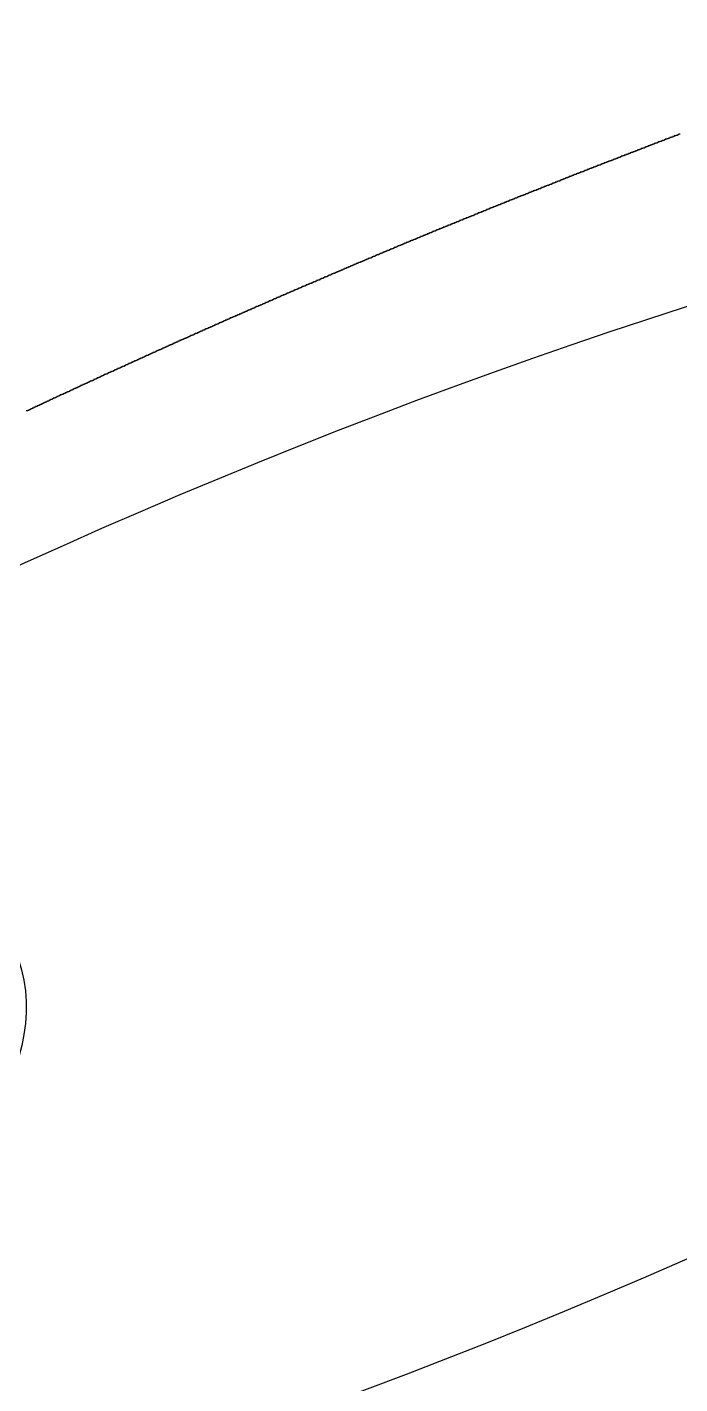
# Model space of a CAD drawing. Extents: x -0.1 to 68.2, y 0 to 24.5.
# Drawn here: x 8 to 12.19, y 8.53 to 17.23 of the extents above; entities that cross this region are included whole.
import ezdxf

# ---------------------------------------------------------------- set-up
doc = ezdxf.new("R2010")
doc.units = 0
doc.layers.add('ink_ext_XXXXXX', color=7, linetype='CONTINUOUS')

msp = doc.modelspace()

# ---------------------------------------------------------------- linework, layer by layer
at = {"layer": 'ink_ext_XXXXXX', "color": 7}
msp.add_lwpolyline([(12.188472, 16.545277), (12.177889, 16.545277), (12.177889, 16.541749), (12.170833, 16.541749), (12.170833, 16.538221), (12.16025, 16.538221), (12.16025, 16.534694), (12.149666, 16.534694), (12.149666, 16.531166), (12.142611, 16.531166), (12.142611, 16.527638), (12.132027, 16.527638), (12.132027, 16.52411), (12.121444, 16.52411), (12.121444, 16.520582), (12.114389, 16.520582), (12.114389, 16.517055), (12.103805, 16.517055), (12.103805, 16.513527), (12.093222, 16.513527), (12.093222, 16.509999), (12.086166, 16.509999), (12.086166, 16.506471), (12.075583, 16.506471), (12.075583, 16.502944), (12.068527, 16.502944), (12.068527, 16.499416), (12.057944, 16.499416), (12.057944, 16.495888), (12.047361, 16.495888), (12.047361, 16.49236), (12.040305, 16.49236), (12.040305, 16.488832), (12.029722, 16.488832), (12.029722, 16.485305), (12.022666, 16.485305), (12.022666, 16.481777), (12.012083, 16.481777), (12.012083, 16.478249), (12.005027, 16.478249), (12.005027, 16.474721), (11.994444, 16.474721), (11.994444, 16.471194), (11.983861, 16.471194), (11.983861, 16.467666), (11.976805, 16.467666), (11.976805, 16.464138), (11.966222, 16.464138), (11.966222, 16.46061), (11.959166, 16.46061), (11.959166, 16.457082), (11.948583, 16.457082), (11.948583, 16.453555), (11.938, 16.453555), (11.938, 16.450027), (11.930944, 16.450027), (11.930944, 16.446499), (11.920361, 16.446499), (11.920361, 16.442971), (11.913305, 16.442971), (11.913305, 16.439444), (11.902722, 16.439444), (11.902722, 16.435916), (11.895666, 16.435916), (11.895666, 16.432388), (11.885083, 16.432388), (11.885083, 16.42886), (11.8745, 16.42886), (11.8745, 16.425332), (11.867444, 16.425332), (11.867444, 16.421805), (11.856861, 16.421805), (11.856861, 16.418277), (11.849805, 16.418277), (11.849805, 16.414749), (11.839222, 16.414749), (11.839222, 16.411221), (11.828639, 16.411221), (11.828639, 16.407694), (11.821583, 16.407694), (11.821583, 16.404166), (11.811, 16.404166), (11.811, 16.400638), (11.803944, 16.400638), (11.803944, 16.39711), (11.793361, 16.39711), (11.793361, 16.393582), (11.786305, 16.393582), (11.786305, 16.390055), (11.775722, 16.390055), (11.775722, 16.386527), (11.765139, 16.386527), (11.765139, 16.382999), (11.758083, 16.382999), (11.758083, 16.379471), (11.7475, 16.379471), (11.7475, 16.375944), (11.740444, 16.375944), (11.740444, 16.372416), (11.729861, 16.372416), (11.729861, 16.368888), (11.719277, 16.368888), (11.719277, 16.36536), (11.712222, 16.36536), (11.712222, 16.361832), (11.701639, 16.361832), (11.701639, 16.358305), (11.694583, 16.358305), (11.694583, 16.354777), (11.684, 16.354777), (11.684, 16.351249), (11.676944, 16.351249), (11.676944, 16.347721), (11.666361, 16.347721), (11.666361, 16.344194), (11.655777, 16.344194), (11.655777, 16.340666), (11.648722, 16.340666), (11.648722, 16.337138), (11.638139, 16.337138), (11.638139, 16.33361), (11.631083, 16.33361), (11.631083, 16.330082), (11.6205, 16.330082), (11.6205, 16.326555), (11.609916, 16.326555), (11.609916, 16.323027), (11.602861, 16.323027), (11.602861, 16.319499), (11.592277, 16.319499), (11.592277, 16.315971), (11.585222, 16.315971), (11.585222, 16.312444), (11.574639, 16.312444), (11.574639, 16.308916), (11.567583, 16.308916), (11.567583, 16.305388), (11.557, 16.305388), (11.557, 16.30186), (11.546416, 16.30186), (11.546416, 16.298332), (11.539361, 16.298332), (11.539361, 16.294805), (11.528777, 16.294805), (11.528777, 16.291277), (11.521722, 16.291277), (11.521722, 16.287749), (11.511139, 16.287749), (11.511139, 16.284221), (11.504083, 16.284221), (11.504083, 16.280694), (11.4935, 16.280694), (11.4935, 16.277166), (11.486444, 16.277166), (11.486444, 16.273638), (11.475861, 16.273638), (11.475861, 16.27011), (11.468805, 16.27011), (11.468805, 16.266582), (11.458222, 16.266582), (11.458222, 16.263055), (11.451166, 16.263055), (11.451166, 16.259527), (11.440583, 16.259527), (11.440583, 16.255999), (11.433527, 16.255999), (11.433527, 16.252471), (11.422944, 16.252471), (11.422944, 16.248944), (11.415889, 16.248944), (11.415889, 16.245416), (11.405305, 16.245416), (11.405305, 16.241888), (11.39825, 16.241888), (11.39825, 16.23836), (11.387666, 16.23836), (11.387666, 16.234832), (11.380611, 16.234832), (11.380611, 16.231305), (11.370027, 16.231305), (11.370027, 16.227777), (11.362972, 16.227777), (11.362972, 16.224249), (11.352389, 16.224249), (11.352389, 16.220721), (11.345333, 16.220721), (11.345333, 16.217194), (11.33475, 16.217194), (11.33475, 16.213666), (11.327694, 16.213666), (11.327694, 16.210138), (11.317111, 16.210138), (11.317111, 16.20661), (11.310055, 16.20661), (11.310055, 16.203082), (11.299472, 16.203082), (11.299472, 16.199555), (11.292416, 16.199555), (11.292416, 16.196027), (11.281833, 16.196027), (11.281833, 16.192499), (11.274777, 16.192499), (11.274777, 16.188971), (11.264194, 16.188971), (11.264194, 16.185444), (11.253611, 16.185444), (11.253611, 16.181916), (11.246555, 16.181916), (11.246555, 16.178388), (11.235972, 16.178388), (11.235972, 16.17486), (11.228916, 16.17486), (11.228916, 16.171332), (11.218333, 16.171332), (11.218333, 16.167805), (11.211277, 16.167805), (11.211277, 16.164277), (11.200694, 16.164277), (11.200694, 16.160749), (11.193639, 16.160749), (11.193639, 16.157221), (11.183055, 16.157221), (11.183055, 16.153694), (11.176, 16.153694), (11.176, 16.150166), (11.165416, 16.150166), (11.165416, 16.146638), (11.158361, 16.146638), (11.158361, 16.14311), (11.147777, 16.14311), (11.147777, 16.139582), (11.140722, 16.139582), (11.140722, 16.136055), (11.130139, 16.136055), (11.130139, 16.132527), (11.123083, 16.132527), (11.123083, 16.128999), (11.1125, 16.128999), (11.1125, 16.125471), (11.105444, 16.125471), (11.105444, 16.121944), (11.094861, 16.121944), (11.094861, 16.118416), (11.087805, 16.118416), (11.087805, 16.114888), (11.077222, 16.114888), (11.077222, 16.11136), (11.070166, 16.11136), (11.070166, 16.107832), (11.059583, 16.107832), (11.059583, 16.104305), (11.052528, 16.104305), (11.052528, 16.100777), (11.041944, 16.100777), (11.041944, 16.097249), (11.034889, 16.097249), (11.034889, 16.093721), (11.024305, 16.093721), (11.024305, 16.090194), (11.01725, 16.090194), (11.01725, 16.086666), (11.006666, 16.086666), (11.006666, 16.083138), (10.999611, 16.083138), (10.999611, 16.07961), (10.989028, 16.07961), (10.989028, 16.076082), (10.981972, 16.076082), (10.981972, 16.072555), (10.971389, 16.072555), (10.971389, 16.069027), (10.964333, 16.069027), (10.964333, 16.065499), (10.957278, 16.065499), (10.957278, 16.061971), (10.946694, 16.061971), (10.946694, 16.058444), (10.939639, 16.058444), (10.939639, 16.054916), (10.929055, 16.054916), (10.929055, 16.051388), (10.922, 16.051388), (10.922, 16.04786), (10.911416, 16.04786), (10.911416, 16.044332), (10.904361, 16.044332), (10.904361, 16.040805), (10.893778, 16.040805), (10.893778, 16.037277), (10.886722, 16.037277), (10.886722, 16.033749), (10.876139, 16.033749), (10.876139, 16.030221), (10.869083, 16.030221), (10.869083, 16.026694), (10.862028, 16.026694), (10.862028, 16.023166), (10.851444, 16.023166), (10.851444, 16.019638), (10.844389, 16.019638), (10.844389, 16.01611), (10.833805, 16.01611), (10.833805, 16.012582), (10.82675, 16.012582), (10.82675, 16.009055), (10.816166, 16.009055), (10.816166, 16.005527), (10.809111, 16.005527), (10.809111, 16.001999), (10.798528, 16.001999), (10.798528, 15.998471), (10.791472, 15.998471), (10.791472, 15.994944), (10.780889, 15.994944), (10.780889, 15.991416), (10.773833, 15.991416), (10.773833, 15.987888), (10.766778, 15.987888), (10.766778, 15.98436), (10.756194, 15.98436), (10.756194, 15.980832), (10.749139, 15.980832), (10.749139, 15.977305), (10.738555, 15.977305), (10.738555, 15.973777), (10.7315, 15.973777), (10.7315, 15.970249), (10.720916, 15.970249), (10.720916, 15.966721), (10.713861, 15.966721), (10.713861, 15.963194), (10.703278, 15.963194), (10.703278, 15.959666), (10.696222, 15.959666), (10.696222, 15.956138), (10.685639, 15.956138), (10.685639, 15.95261), (10.678583, 15.95261), (10.678583, 15.949082), (10.668, 15.949082), (10.668, 15.945555), (10.660944, 15.945555), (10.660944, 15.942027), (10.653889, 15.942027), (10.653889, 15.938499), (10.643305, 15.938499), (10.643305, 15.934971), (10.63625, 15.934971), (10.63625, 15.931444), (10.625666, 15.931444), (10.625666, 15.927916), (10.618611, 15.927916), (10.618611, 15.924388), (10.608028, 15.924388), (10.608028, 15.92086), (10.600972, 15.92086), (10.600972, 15.917332), (10.593916, 15.917332), (10.593916, 15.913805), (10.583333, 15.913805), (10.583333, 15.910277), (10.576278, 15.910277), (10.576278, 15.906749), (10.565694, 15.906749), (10.565694, 15.903221), (10.558639, 15.903221), (10.558639, 15.899694), (10.551583, 15.899694), (10.551583, 15.896166), (10.541, 15.896166), (10.541, 15.892638), (10.533944, 15.892638), (10.533944, 15.88911), (10.523361, 15.88911), (10.523361, 15.885582), (10.516305, 15.885582), (10.516305, 15.882055), (10.505722, 15.882055), (10.505722, 15.878527), (10.498666, 15.878527), (10.498666, 15.874999), (10.491611, 15.874999), (10.491611, 15.871471), (10.481028, 15.871471), (10.481028, 15.867944), (10.473972, 15.867944), (10.473972, 15.864416), (10.463389, 15.864416), (10.463389, 15.860888), (10.456333, 15.860888), (10.456333, 15.85736), (10.449278, 15.85736), (10.449278, 15.853832), (10.438694, 15.853832), (10.438694, 15.850305), (10.431639, 15.850305), (10.431639, 15.846777), (10.421055, 15.846777), (10.421055, 15.843249), (10.414, 15.843249), (10.414, 15.839721), (10.406944, 15.839721), (10.406944, 15.836194), (10.396361, 15.836194), (10.396361, 15.832666), (10.389305, 15.832666), (10.389305, 15.829138), (10.378722, 15.829138), (10.378722, 15.82561), (10.371666, 15.82561), (10.371666, 15.822082), (10.364611, 15.822082), (10.364611, 15.818555), (10.354028, 15.818555), (10.354028, 15.815027), (10.346972, 15.815027), (10.346972, 15.811499), (10.339916, 15.811499), (10.339916, 15.807971), (10.329333, 15.807971), (10.329333, 15.804444), (10.322278, 15.804444), (10.322278, 15.800916), (10.311694, 15.800916), (10.311694, 15.797388), (10.304639, 15.797388), (10.304639, 15.79386), (10.297583, 15.79386), (10.297583, 15.790332), (10.287, 15.790332), (10.287, 15.786805), (10.279944, 15.786805), (10.279944, 15.783277), (10.272889, 15.783277), (10.272889, 15.779749), (10.262305, 15.779749), (10.262305, 15.776221), (10.25525, 15.776221), (10.25525, 15.772694), (10.244666, 15.772694), (10.244666, 15.769166), (10.237611, 15.769166), (10.237611, 15.765638), (10.230555, 15.765638), (10.230555, 15.76211), (10.219972, 15.76211), (10.219972, 15.758582), (10.212916, 15.758582), (10.212916, 15.755055), (10.205861, 15.755055), (10.205861, 15.751527), (10.195278, 15.751527), (10.195278, 15.747999), (10.188222, 15.747999), (10.188222, 15.744471), (10.177639, 15.744471), (10.177639, 15.740944), (10.170583, 15.740944), (10.170583, 15.737416), (10.163528, 15.737416), (10.163528, 15.733888), (10.152944, 15.733888), (10.152944, 15.73036), (10.145889, 15.73036), (10.145889, 15.726832), (10.138833, 15.726832), (10.138833, 15.723305), (10.12825, 15.723305), (10.12825, 15.719777), (10.121194, 15.719777), (10.121194, 15.716249), (10.110611, 15.716249), (10.110611, 15.712721), (10.103555, 15.712721), (10.103555, 15.709194), (10.0965, 15.709194), (10.0965, 15.705666), (10.085916, 15.705666), (10.085916, 15.702138), (10.078861, 15.702138), (10.078861, 15.69861), (10.071805, 15.69861), (10.071805, 15.695082), (10.061222, 15.695082), (10.061222, 15.691555), (10.054166, 15.691555), (10.054166, 15.688027), (10.047111, 15.688027), (10.047111, 15.684499), (10.036528, 15.684499), (10.036528, 15.680971), (10.029472, 15.680971), (10.029472, 15.677444), (10.022416, 15.677444), (10.022416, 15.673916), (10.011833, 15.673916), (10.011833, 15.670388), (10.004778, 15.670388), (10.004778, 15.66686), (9.997722, 15.66686), (9.997722, 15.663332), (9.987139, 15.663332), (9.987139, 15.659805), (9.980083, 15.659805), (9.980083, 15.656277), (9.973028, 15.656277), (9.973028, 15.652749), (9.962444, 15.652749), (9.962444, 15.649221), (9.955389, 15.649221), (9.955389, 15.645694), (9.948333, 15.645694), (9.948333, 15.642166), (9.93775, 15.642166), (9.93775, 15.638638), (9.930694, 15.638638), (9.930694, 15.63511), (9.923639, 15.63511), (9.923639, 15.631582), (9.913055, 15.631582), (9.913055, 15.628055), (9.906, 15.628055), (9.906, 15.624527), (9.898944, 15.624527), (9.898944, 15.620999), (9.888361, 15.620999), (9.888361, 15.617471), (9.881305, 15.617471), (9.881305, 15.613944), (9.87425, 15.613944), (9.87425, 15.610416), (9.863666, 15.610416), (9.863666, 15.606888), (9.856611, 15.606888), (9.856611, 15.60336), (9.849555, 15.60336), (9.849555, 15.599832), (9.838972, 15.599832), (9.838972, 15.596305), (9.831916, 15.596305), (9.831916, 15.592777), (9.824861, 15.592777), (9.824861, 15.589249), (9.814278, 15.589249), (9.814278, 15.585721), (9.807222, 15.585721), (9.807222, 15.582194), (9.800166, 15.582194), (9.800166, 15.578666), (9.789583, 15.578666), (9.789583, 15.575138), (9.782528, 15.575138), (9.782528, 15.57161), (9.775472, 15.57161), (9.775472, 15.568082), (9.764889, 15.568082), (9.764889, 15.564555), (9.757833, 15.564555), (9.757833, 15.561027), (9.750778, 15.561027), (9.750778, 15.557499), (9.740194, 15.557499), (9.740194, 15.553971), (9.733139, 15.553971), (9.733139, 15.550444), (9.726083, 15.550444), (9.726083, 15.546916), (9.7155, 15.546916), (9.7155, 15.543388), (9.708444, 15.543388), (9.708444, 15.53986), (9.701389, 15.53986), (9.701389, 15.536332), (9.690805, 15.536332), (9.690805, 15.532805), (9.68375, 15.532805), (9.68375, 15.529277), (9.676694, 15.529277), (9.676694, 15.525749), (9.666111, 15.525749), (9.666111, 15.522221), (9.659055, 15.522221), (9.659055, 15.518694), (9.652, 15.518694), (9.652, 15.515166), (9.641416, 15.515166), (9.641416, 15.511638), (9.634361, 15.511638), (9.634361, 15.50811), (9.627305, 15.50811), (9.627305, 15.504582), (9.62025, 15.504582), (9.62025, 15.501055), (9.609666, 15.501055), (9.609666, 15.497527), (9.602611, 15.497527), (9.602611, 15.493999), (9.595555, 15.493999), (9.595555, 15.490471), (9.584972, 15.490471), (9.584972, 15.486944), (9.577916, 15.486944), (9.577916, 15.483416), (9.570861, 15.483416), (9.570861, 15.479888), (9.563805, 15.479888), (9.563805, 15.47636), (9.553222, 15.47636), (9.553222, 15.472832), (9.546166, 15.472832), (9.546166, 15.469305), (9.539111, 15.469305), (9.539111, 15.465777), (9.528528, 15.465777), (9.528528, 15.462249), (9.521472, 15.462249), (9.521472, 15.458721), (9.514416, 15.458721), (9.514416, 15.455194), (9.507361, 15.455194), (9.507361, 15.451666), (9.496778, 15.451666), (9.496778, 15.448138), (9.489722, 15.448138), (9.489722, 15.44461), (9.482666, 15.44461), (9.482666, 15.441082), (9.472083, 15.441082), (9.472083, 15.437555), (9.465028, 15.437555), (9.465028, 15.434027), (9.457972, 15.434027), (9.457972, 15.430499), (9.450916, 15.430499), (9.450916, 15.426971), (9.440333, 15.426971), (9.440333, 15.423444), (9.433278, 15.423444), (9.433278, 15.419916), (9.426222, 15.419916), (9.426222, 15.416388), (9.415639, 15.416388), (9.415639, 15.41286), (9.408583, 15.41286), (9.408583, 15.409332), (9.401528, 15.409332), (9.401528, 15.405805), (9.394472, 15.405805), (9.394472, 15.402277), (9.383889, 15.402277), (9.383889, 15.398749), (9.376833, 15.398749), (9.376833, 15.395221), (9.369778, 15.395221), (9.369778, 15.391694), (9.359194, 15.391694), (9.359194, 15.388166), (9.352139, 15.388166), (9.352139, 15.384638), (9.345083, 15.384638), (9.345083, 15.38111), (9.3345, 15.38111), (9.3345, 15.377582), (9.327444, 15.377582), (9.327444, 15.374055), (9.320389, 15.374055), (9.320389, 15.370527), (9.313333, 15.370527), (9.313333, 15.366999), (9.30275, 15.366999), (9.30275, 15.363471), (9.295694, 15.363471), (9.295694, 15.359944), (9.288639, 15.359944), (9.288639, 15.356416), (9.281583, 15.356416), (9.281583, 15.352888), (9.271, 15.352888), (9.271, 15.34936), (9.263944, 15.34936), (9.263944, 15.345832), (9.256889, 15.345832), (9.256889, 15.342305), (9.249833, 15.342305), (9.249833, 15.338777), (9.23925, 15.338777), (9.23925, 15.335249), (9.232194, 15.335249), (9.232194, 15.331721), (9.225139, 15.331721), (9.225139, 15.328194), (9.218083, 15.328194), (9.218083, 15.324666), (9.2075, 15.324666), (9.2075, 15.321138), (9.200444, 15.321138), (9.200444, 15.31761), (9.193389, 15.31761), (9.193389, 15.314082), (9.186333, 15.314082), (9.186333, 15.310555), (9.17575, 15.310555), (9.17575, 15.307027), (9.168694, 15.307027), (9.168694, 15.303499), (9.161639, 15.303499), (9.161639, 15.299971), (9.154583, 15.299971), (9.154583, 15.296444), (9.144, 15.296444), (9.144, 15.292916), (9.136944, 15.292916), (9.136944, 15.289388), (9.129889, 15.289388), (9.129889, 15.28586), (9.122833, 15.28586), (9.122833, 15.282332), (9.11225, 15.282332), (9.11225, 15.278805), (9.105194, 15.278805), (9.105194, 15.275277), (9.098139, 15.275277), (9.098139, 15.271749), (9.091083, 15.271749), (9.091083, 15.268221), (9.0805, 15.268221), (9.0805, 15.264694), (9.073444, 15.264694), (9.073444, 15.261166), (9.066389, 15.261166), (9.066389, 15.257638), (9.059333, 15.257638), (9.059333, 15.25411), (9.04875, 15.25411), (9.04875, 15.250582), (9.041694, 15.250582), (9.041694, 15.247055), (9.034639, 15.247055), (9.034639, 15.243527), (9.027583, 15.243527), (9.027583, 15.239999), (9.017, 15.239999), (9.017, 15.236471), (9.009944, 15.236471), (9.009944, 15.232944), (9.002889, 15.232944), (9.002889, 15.229416), (8.995833, 15.229416), (8.995833, 15.225888), (8.98525, 15.225888), (8.98525, 15.22236), (8.978194, 15.22236), (8.978194, 15.218832), (8.971139, 15.218832), (8.971139, 15.215305), (8.964083, 15.215305), (8.964083, 15.211777), (8.9535, 15.211777), (8.9535, 15.208249), (8.946444, 15.208249), (8.946444, 15.204721), (8.939389, 15.204721), (8.939389, 15.201194), (8.932333, 15.201194), (8.932333, 15.197666), (8.925278, 15.197666), (8.925278, 15.194138), (8.914694, 15.194138), (8.914694, 15.19061), (8.907639, 15.19061), (8.907639, 15.187082), (8.900583, 15.187082), (8.900583, 15.183555), (8.893528, 15.183555), (8.893528, 15.180027), (8.882944, 15.180027), (8.882944, 15.176499), (8.875889, 15.176499), (8.875889, 15.172971), (8.868833, 15.172971), (8.868833, 15.169444), (8.861778, 15.169444), (8.861778, 15.165916), (8.854722, 15.165916), (8.854722, 15.162388), (8.844139, 15.162388), (8.844139, 15.15886), (8.837083, 15.15886), (8.837083, 15.155332), (8.830028, 15.155332), (8.830028, 15.151805), (8.822972, 15.151805), (8.822972, 15.148277), (8.815916, 15.148277), (8.815916, 15.144749), (8.805333, 15.144749), (8.805333, 15.141221), (8.798278, 15.141221), (8.798278, 15.137694), (8.791222, 15.137694), (8.791222, 15.134166), (8.784166, 15.134166), (8.784166, 15.130638), (8.777111, 15.130638), (8.777111, 15.12711), (8.766528, 15.12711), (8.766528, 15.123582), (8.759472, 15.123582), (8.759472, 15.120055), (8.752416, 15.120055), (8.752416, 15.116527), (8.745361, 15.116527), (8.745361, 15.112999), (8.738305, 15.112999), (8.738305, 15.109471), (8.727722, 15.109471), (8.727722, 15.105944), (8.720666, 15.105944), (8.720666, 15.102416), (8.713611, 15.102416), (8.713611, 15.098888), (8.706555, 15.098888), (8.706555, 15.09536), (8.6995, 15.09536), (8.6995, 15.091832), (8.688916, 15.091832), (8.688916, 15.088305), (8.681861, 15.088305), (8.681861, 15.084777), (8.674805, 15.084777), (8.674805, 15.081249), (8.66775, 15.081249), (8.66775, 15.077721), (8.660694, 15.077721), (8.660694, 15.074194), (8.650111, 15.074194), (8.650111, 15.070666), (8.643055, 15.070666), (8.643055, 15.067138), (8.636, 15.067138), (8.636, 15.06361), (8.628944, 15.06361), (8.628944, 15.060082), (8.621889, 15.060082), (8.621889, 15.056555), (8.611305, 15.056555), (8.611305, 15.053027), (8.60425, 15.053027), (8.60425, 15.049499), (8.597194, 15.049499), (8.597194, 15.045971), (8.590139, 15.045971), (8.590139, 15.042444), (8.579555, 15.042444), (8.579555, 15.038916), (8.5725, 15.038916), (8.5725, 15.035388), (8.565444, 15.035388), (8.565444, 15.03186), (8.558389, 15.03186), (8.558389, 15.028332), (8.551333, 15.028332), (8.551333, 15.024805), (8.54075, 15.024805), (8.54075, 15.021277), (8.533694, 15.021277), (8.533694, 15.017749), (8.526639, 15.017749), (8.526639, 15.014221), (8.519583, 15.014221), (8.519583, 15.010694), (8.512528, 15.010694), (8.512528, 15.007166), (8.501944, 15.007166), (8.501944, 15.003638), (8.494889, 15.003638), (8.494889, 15.00011), (8.487833, 15.00011), (8.487833, 14.996582), (8.480778, 14.996582), (8.480778, 14.993055), (8.473722, 14.993055), (8.473722, 14.989527), (8.466666, 14.989527), (8.466666, 14.985999), (8.459611, 14.985999), (8.459611, 14.982471), (8.449028, 14.982471), (8.449028, 14.978944), (8.441972, 14.978944), (8.441972, 14.975416), (8.434916, 14.975416), (8.434916, 14.971888), (8.427861, 14.971888), (8.427861, 14.96836), (8.420805, 14.96836), (8.420805, 14.964832), (8.41375, 14.964832), (8.41375, 14.961305), (8.403166, 14.961305), (8.403166, 14.957777), (8.396111, 14.957777), (8.396111, 14.954249), (8.389055, 14.954249), (8.389055, 14.950721), (8.382, 14.950721), (8.382, 14.947194), (8.374944, 14.947194), (8.374944, 14.943666), (8.367889, 14.943666), (8.367889, 14.940138), (8.357305, 14.940138), (8.357305, 14.93661), (8.35025, 14.93661), (8.35025, 14.933082), (8.343194, 14.933082), (8.343194, 14.929555), (8.336139, 14.929555), (8.336139, 14.926027), (8.329083, 14.926027), (8.329083, 14.922499), (8.322028, 14.922499), (8.322028, 14.918971), (8.311444, 14.918971), (8.311444, 14.915444), (8.304389, 14.915444), (8.304389, 14.911916), (8.297333, 14.911916), (8.297333, 14.908388), (8.290278, 14.908388), (8.290278, 14.90486), (8.283222, 14.90486), (8.283222, 14.901332), (8.276166, 14.901332), (8.276166, 14.897805), (8.269111, 14.897805), (8.269111, 14.894277), (8.258528, 14.894277), (8.258528, 14.890749), (8.251472, 14.890749), (8.251472, 14.887221), (8.244416, 14.887221), (8.244416, 14.883694), (8.237361, 14.883694), (8.237361, 14.880166), (8.230305, 14.880166), (8.230305, 14.876638), (8.22325, 14.876638), (8.22325, 14.87311), (8.212666, 14.87311), (8.212666, 14.869582), (8.205611, 14.869582), (8.205611, 14.866055), (8.198555, 14.866055), (8.198555, 14.862527), (8.1915, 14.862527), (8.1915, 14.858999), (8.184444, 14.858999), (8.184444, 14.855471), (8.177389, 14.855471), (8.177389, 14.851944), (8.166805, 14.851944), (8.166805, 14.848416), (8.15975, 14.848416), (8.15975, 14.844888), (8.152694, 14.844888), (8.152694, 14.84136), (8.145639, 14.84136), (8.145639, 14.837832), (8.138583, 14.837832), (8.138583, 14.834305), (8.131528, 14.834305), (8.131528, 14.830777), (8.124472, 14.830777), (8.124472, 14.827249), (8.113889, 14.827249), (8.113889, 14.823721), (8.106833, 14.823721), (8.106833, 14.820194), (8.099778, 14.820194), (8.099778, 14.816666), (8.092722, 14.816666), (8.092722, 14.813138), (8.085666, 14.813138), (8.085666, 14.80961), (8.078611, 14.80961), (8.078611, 14.806082), (8.071555, 14.806082), (8.071555, 14.802555), (8.0645, 14.802555), (8.0645, 14.799027), (8.053916, 14.799027), (8.053916, 14.795499), (8.046861, 14.795499), (8.046861, 14.791971), (8.039805, 14.791971), (8.039805, 14.788444), (8.03275, 14.788444), (8.03275, 14.784916), (8.025694, 14.784916), (8.025694, 14.781388), (8.018639, 14.781388), (8.018639, 14.77786), (8.011583, 14.77786), (8.011583, 14.774332), (8.004528, 14.774332), (8.004528, 14.770805), (7.993944, 14.770805)], dxfattribs=at)
for points in [[(20.200478, 15.757348), (19.587386, 17.232594), (14.676825, 16.595795), (9.233076, 14.33844)], [(11.447321, 8.996785), (16.892305, 11.254245), (20.809726, 14.282137), (20.200478, 15.757348)], [(9.233076, 14.33844), (3.786752, 12.078369), (-0.130638, 9.05577), (0.479859, 7.577842)], [(7.919014, 11.315805), (8.217711, 10.638472), (7.605889, 9.705621), (6.548578, 9.241789)], [(0.479859, 7.577842), (1.090415, 6.103937), (6.000926, 6.739431), (11.447321, 8.996785)]]:
    msp.add_open_spline(points, degree=3, dxfattribs=at)

doc.saveas('drawing.dxf')
